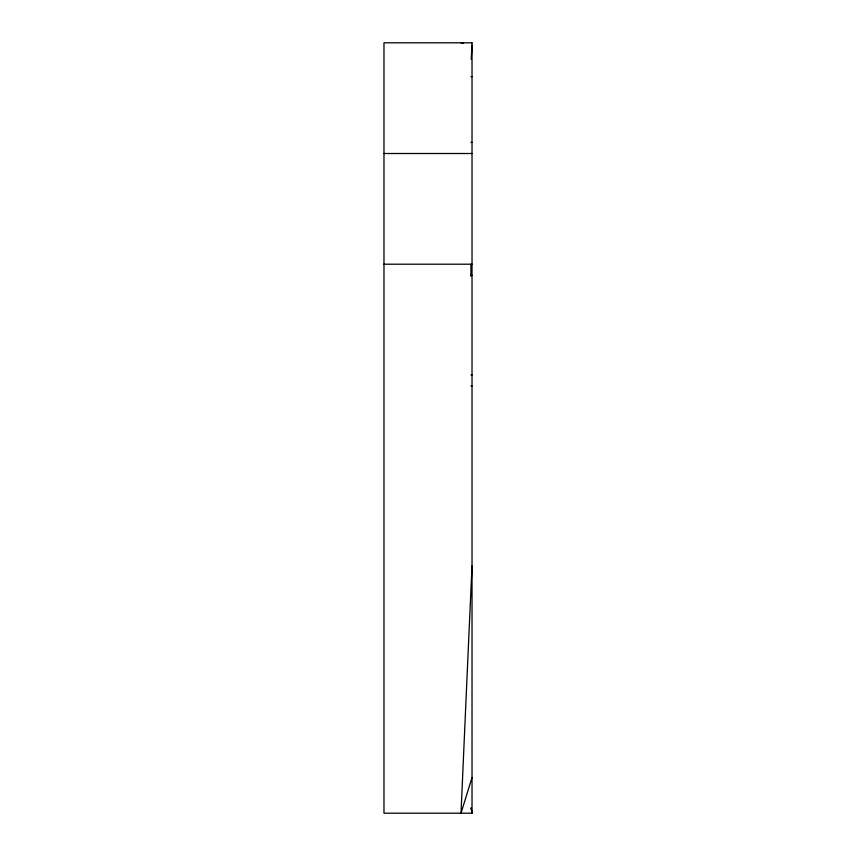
<?xml version="1.0" encoding="UTF-8"?>
<svg xmlns="http://www.w3.org/2000/svg" width="856" height="856" viewBox="0 0 856 856"><rect width="100%" height="100%" fill="white"/><g stroke="black" fill="none" stroke-linecap="round" stroke-linejoin="round"><path stroke-width="1.28" d="M472.02 45.336L472.02 47.968M472.02 777.462L461.02 813.2A403.272 0.717 -87.5 0 1 472.02 566.03M470.918 76.676L472.02 76.676M470.918 142.428L472.02 142.428M383.98 153.502L472.02 153.502M383.98 264.204L472.02 264.204M470.918 275.279L472.02 275.279M470.918 374.907L472.02 374.907M470.918 385.981L472.02 385.981M461.02 42.8L463.46 43.367M470.918 264.204L470.918 276.21M471.217 59.396A430.504 7.094 -88.8 0 1 471.87 47.733M472.02 42.8L383.98 42.8L383.98 813.2L472.02 813.2L472.02 42.8M472.02 813.2L471.164 807.957L472.02 813.2"/></g></svg>
